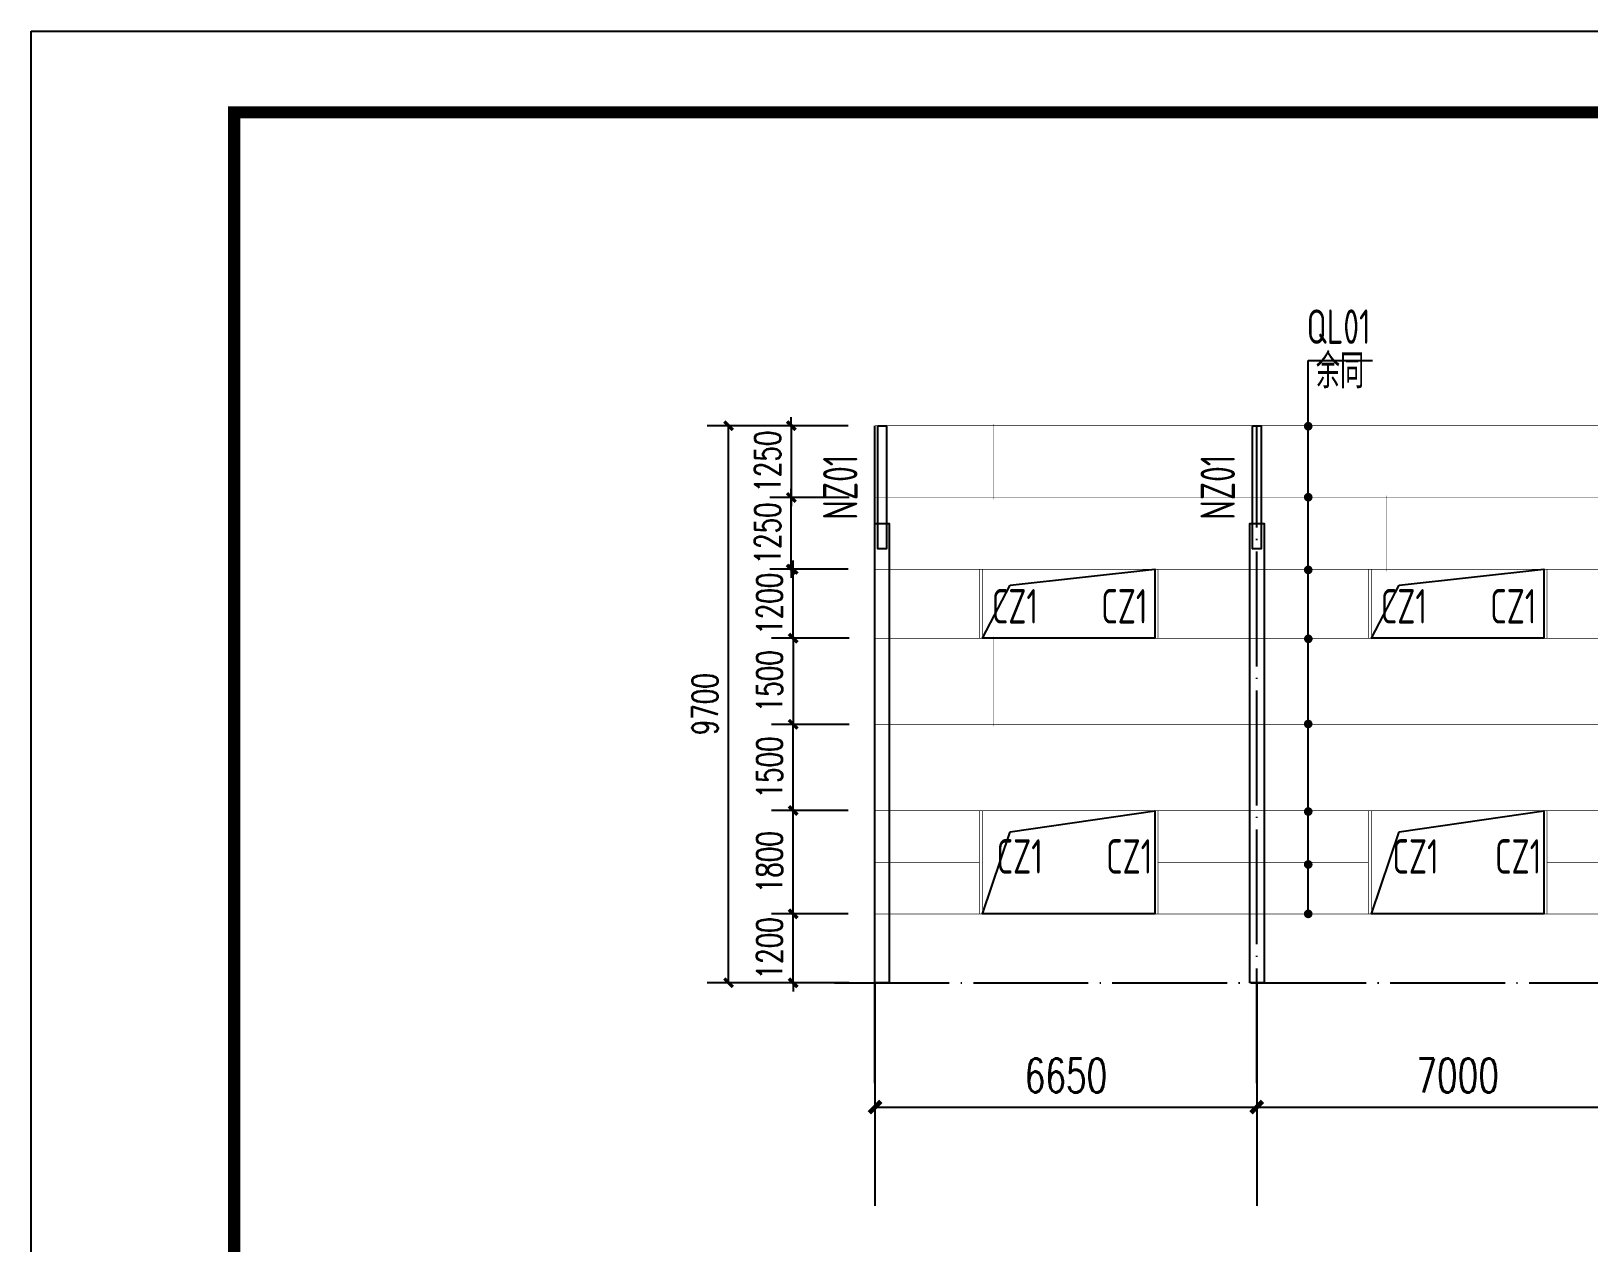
# Model space of a CAD drawing. Extents: x 180850 to 1399066, y 48356 to 327880.
# Drawn here: x 1041333 to 1068465, y 199284 to 220382 of the extents above; entities that cross this region are included whole.
import ezdxf
from ezdxf.enums import TextEntityAlignment as Align

# ---------------------------------------------------------------- set-up
doc = ezdxf.new("R2010")
doc.units = 0
doc.header["$LTSCALE"] = 1000
doc.linetypes.add('DOTE', pattern=[2.42, 2, -0.2, 0.02, -0.2])
doc.layers.add('_0', color=7, linetype='Continuous', lineweight=25)
for name, color, linetype in [('AXIS', 3, 'Continuous'), ('DOTE', 1, 'Continuous'), ('GL', 150, 'Continuous'), ('GZ', 50, 'Continuous'), ('LT', 181, 'Continuous'), ('PUB_DIM', 3, 'Continuous'), ('PUB_TITLE', 4, 'Continuous'), ('TEXT', 7, 'Continuous'), ('THIN', 7, 'Continuous')]:
    doc.layers.add(name, color=color, linetype=linetype)
doc.styles.add('_TCH_DIM_T3', font='SIMPLEX', dxfattribs={"width": 0.705882, "bigfont": 'GBCBIG'})
doc.styles.add('TSSD_Dimension', font='Tssdeng.shx', dxfattribs={"width": 0.8, "bigfont": 'hztxt.shx'})
doc.styles.add('TSSD_Label', font='tssdeng.shx', dxfattribs={"width": 0.7, "bigfont": 'hztxt.shx'})
doc.styles.add('TSSD_Norm', font='tssdeng.shx', dxfattribs={"bigfont": 'hztxt.shx'})
doc.dimstyles.new('_TCH_ARCH&&150', dxfattribs={"dimtxt": 446.25, "dimasz": 150, "dimexe": 375, "dimexo": 450, "dimgap": 189.375, "dimtad": 1, "dimdec": 0, "dimzin": 0, "dimdsep": 46, "dimtxsty": '_TCH_DIM_T3', "dimblk": 'ARCHTICK', "dimcen": 0.09, "dimclrd": 3, "dimclre": 3, "dimclrt": 7, "dimazin": 2, "dimtfac": 1, "dimtdec": 0, "dimtix": 1, "dimtmove": 2, "dimatfit": 3, "dimfxl": 1, "dimtolj": 1, "dimtzin": 0, "dimarcsym": 0})
doc.dimstyles.new('_TCH_ARCH&&200', dxfattribs={"dimtxt": 595, "dimasz": 200, "dimexe": 500, "dimexo": 600, "dimgap": 252.5, "dimtad": 1, "dimdec": 0, "dimzin": 0, "dimdsep": 46, "dimtxsty": '_TCH_DIM_T3', "dimblk": 'ARCHTICK', "dimcen": 0.09, "dimclrt": 7, "dimazin": 2, "dimtfac": 1, "dimtdec": 0, "dimtix": 1, "dimtmove": 2, "dimatfit": 3, "dimfxl": 1, "dimtolj": 1, "dimtzin": 0, "dimarcsym": 0})

# ---------------------------------------------------------------- blocks, each defined once
blk = doc.blocks.new('_ArchTick')
at = {"color": 0, "linetype": 'ByBlock', "const_width": 0.4}
blk.add_lwpolyline([(-0.5, -0.5), (0.5, 0.5)], dxfattribs=at)
blk = doc.blocks.new('*D504')
at = {"layer": 'Defpoints', "color": 0, "transparency": 16777216}
for p in [(1054606, 205012), (1056015, 205012), (1056009, 203812)]:
    blk.add_point(p, dxfattribs=at)
at = {"layer": 'PUB_DIM', "color": 3, "lineweight": -2, "transparency": 16777216}
for p, q in [((1054606, 205012), (1054606, 205162)), ((1055565, 205012), (1054231, 205012)), ((1054606, 203812), (1054606, 205012)), ((1055559, 203812), (1054231, 203812)), ((1054606, 203812), (1054606, 203662))]:
    blk.add_line(p, q, dxfattribs=at)
at = {"layer": 'PUB_DIM', "color": 3, "lineweight": -2, "transparency": 16777216, "xscale": 150, "yscale": 150, "zscale": 150}
for p, rotation in [((1054606, 205012), 270), ((1054606, 203812), 90)]:
    blk.add_blockref('_ArchTick', p, dxfattribs=dict(at, rotation=rotation))
at = {"layer": 'PUB_DIM', "color": 7, "transparency": 16777216, "insert": (1054194, 204412), "char_height": 446.2, "attachment_point": 5, "rotation": 90, "style": '_TCH_DIM_T3'}
blk.add_mtext('\\A1;1200', dxfattribs=at)
blk = doc.blocks.new('*D505')
at = {"layer": 'Defpoints', "color": 0, "transparency": 16777216}
for p in [(1054606, 206812), (1056015, 206812), (1056015, 205012)]:
    blk.add_point(p, dxfattribs=at)
at = {"layer": 'PUB_DIM', "color": 3, "lineweight": -2, "transparency": 16777216}
for p, q in [((1055565, 206812), (1054231, 206812)), ((1054606, 205012), (1054606, 206812)), ((1055565, 205012), (1054231, 205012))]:
    blk.add_line(p, q, dxfattribs=at)
at = {"layer": 'PUB_DIM', "color": 3, "lineweight": -2, "transparency": 16777216, "xscale": 150, "yscale": 150, "zscale": 150}
for p, rotation in [((1054606, 206812), 90), ((1054606, 205012), 270)]:
    blk.add_blockref('_ArchTick', p, dxfattribs=dict(at, rotation=rotation))
at = {"layer": 'PUB_DIM', "color": 7, "transparency": 16777216, "insert": (1054194, 205912), "char_height": 446.2, "attachment_point": 5, "rotation": 90, "style": '_TCH_DIM_T3'}
blk.add_mtext('\\A1;1800', dxfattribs=at)
blk = doc.blocks.new('*D506')
at = {"layer": 'Defpoints', "color": 0, "transparency": 16777216}
for p in [(1054606, 208312), (1056031, 208312), (1056015, 206812)]:
    blk.add_point(p, dxfattribs=at)
at = {"layer": 'PUB_DIM', "color": 3, "lineweight": -2, "transparency": 16777216}
for p, q in [((1055581, 208312), (1054231, 208312)), ((1054606, 206812), (1054606, 208312)), ((1055565, 206812), (1054231, 206812))]:
    blk.add_line(p, q, dxfattribs=at)
at = {"layer": 'PUB_DIM', "color": 3, "lineweight": -2, "transparency": 16777216, "xscale": 150, "yscale": 150, "zscale": 150}
for p, rotation in [((1054606, 208312), 90), ((1054606, 206812), 270)]:
    blk.add_blockref('_ArchTick', p, dxfattribs=dict(at, rotation=rotation))
at = {"layer": 'PUB_DIM', "color": 7, "transparency": 16777216, "insert": (1054194, 207562), "char_height": 446.2, "attachment_point": 5, "rotation": 90, "style": '_TCH_DIM_T3'}
blk.add_mtext('\\A1;1500', dxfattribs=at)
blk = doc.blocks.new('*D507')
at = {"layer": 'Defpoints', "color": 0, "transparency": 16777216}
for p in [(1054606, 211012), (1056015, 211012), (1056031, 209812)]:
    blk.add_point(p, dxfattribs=at)
at = {"layer": 'PUB_DIM', "color": 3, "lineweight": -2, "transparency": 16777216}
for p, q in [((1054606, 211012), (1054606, 211162)), ((1055565, 211012), (1054231, 211012)), ((1054606, 209812), (1054606, 211012)), ((1055581, 209812), (1054231, 209812)), ((1054606, 209812), (1054606, 209662))]:
    blk.add_line(p, q, dxfattribs=at)
at = {"layer": 'PUB_DIM', "color": 3, "lineweight": -2, "transparency": 16777216, "xscale": 150, "yscale": 150, "zscale": 150}
for p, rotation in [((1054606, 211012), 270), ((1054606, 209812), 90)]:
    blk.add_blockref('_ArchTick', p, dxfattribs=dict(at, rotation=rotation))
at = {"layer": 'PUB_DIM', "color": 7, "transparency": 16777216, "insert": (1054194, 210412), "char_height": 446.2, "attachment_point": 5, "rotation": 90, "style": '_TCH_DIM_T3'}
blk.add_mtext('\\A1;1200', dxfattribs=at)
blk = doc.blocks.new('*D508')
at = {"layer": 'Defpoints', "color": 0, "transparency": 16777216}
for p in [(1054573, 212262), (1056031, 212262), (1056015, 211012)]:
    blk.add_point(p, dxfattribs=at)
at = {"layer": 'PUB_DIM', "color": 3, "lineweight": -2, "transparency": 16777216}
for p, q in [((1055581, 212262), (1054198, 212262)), ((1054573, 212262), (1054573, 212412)), ((1054573, 211012), (1054573, 212262)), ((1055565, 211012), (1054198, 211012)), ((1054573, 211012), (1054573, 210862))]:
    blk.add_line(p, q, dxfattribs=at)
at = {"layer": 'PUB_DIM', "color": 3, "lineweight": -2, "transparency": 16777216, "xscale": 150, "yscale": 150, "zscale": 150}
for p, rotation in [((1054573, 212262), 270), ((1054573, 211012), 90)]:
    blk.add_blockref('_ArchTick', p, dxfattribs=dict(at, rotation=rotation))
at = {"layer": 'PUB_DIM', "color": 7, "transparency": 16777216, "insert": (1054160, 211637), "char_height": 446.2, "attachment_point": 5, "rotation": 90, "style": '_TCH_DIM_T3'}
blk.add_mtext('\\A1;1250', dxfattribs=at)
blk = doc.blocks.new('*D509')
at = {"color": 3, "lineweight": -2, "transparency": 16777216}
for p, q in [((1055545, 213512), (1053106, 213512)), ((1053481, 203812), (1053481, 213512)), ((1055581, 203812), (1053106, 203812))]:
    blk.add_line(p, q, dxfattribs=at)
at = {"layer": 'Defpoints', "color": 0, "transparency": 16777216}
for p in [(1053481, 213512), (1055995, 213512), (1056031, 203812)]:
    blk.add_point(p, dxfattribs=at)
at = {"color": 3, "lineweight": -2, "transparency": 16777216, "xscale": 150, "yscale": 150, "zscale": 150}
for p, rotation in [((1053481, 213512), 90), ((1053481, 203812), 270)]:
    blk.add_blockref('_ArchTick', p, dxfattribs=dict(at, rotation=rotation))
at = {"color": 7, "transparency": 16777216, "insert": (1053069, 208662), "char_height": 446.2, "attachment_point": 5, "rotation": 90, "style": '_TCH_DIM_T3'}
blk.add_mtext('\\A1;9700', dxfattribs=at)
blk = doc.blocks.new('*D510')
at = {"layer": 'Defpoints', "color": 0, "transparency": 16777216}
for p in [(1056015, 209812), (1054606, 208312), (1056031, 208312)]:
    blk.add_point(p, dxfattribs=at)
at = {"layer": 'PUB_DIM', "color": 3, "lineweight": -2, "transparency": 16777216}
for p, q in [((1055565, 209812), (1054231, 209812)), ((1054606, 209812), (1054606, 208312)), ((1055581, 208312), (1054231, 208312))]:
    blk.add_line(p, q, dxfattribs=at)
at = {"layer": 'PUB_DIM', "color": 3, "lineweight": -2, "transparency": 16777216, "xscale": 150, "yscale": 150, "zscale": 150}
for p, rotation in [((1054606, 209812), 90), ((1054606, 208312), 270)]:
    blk.add_blockref('_ArchTick', p, dxfattribs=dict(at, rotation=rotation))
at = {"layer": 'PUB_DIM', "color": 7, "transparency": 16777216, "insert": (1054194, 209062), "char_height": 446.2, "attachment_point": 5, "rotation": 90, "style": '_TCH_DIM_T3'}
blk.add_mtext('\\A1;1500', dxfattribs=at)
blk = doc.blocks.new('*D519')
at = {"layer": 'Defpoints', "color": 0, "transparency": 16777216}
for p in [(1056015, 213512), (1054573, 212262), (1056031, 212262)]:
    blk.add_point(p, dxfattribs=at)
at = {"layer": 'PUB_DIM', "color": 3, "lineweight": -2, "transparency": 16777216}
for p, q in [((1054573, 213512), (1054573, 213662)), ((1055565, 213512), (1054198, 213512)), ((1054573, 213512), (1054573, 212262)), ((1055581, 212262), (1054198, 212262)), ((1054573, 212262), (1054573, 212112))]:
    blk.add_line(p, q, dxfattribs=at)
at = {"layer": 'PUB_DIM', "color": 3, "lineweight": -2, "transparency": 16777216, "xscale": 150, "yscale": 150, "zscale": 150}
for p, rotation in [((1054573, 213512), 270), ((1054573, 212262), 90)]:
    blk.add_blockref('_ArchTick', p, dxfattribs=dict(at, rotation=rotation))
at = {"layer": 'PUB_DIM', "color": 7, "transparency": 16777216, "insert": (1054160, 212887), "char_height": 446.2, "attachment_point": 5, "rotation": 90, "style": '_TCH_DIM_T3'}
blk.add_mtext('\\A1;1250', dxfattribs=at)
blk = doc.blocks.new('*D946')
at = {"layer": 'AXIS', "color": 0, "lineweight": -2, "transparency": 16777216}
for p, q in [((1056031, 203212), (1056031, 201147)), ((1062681, 203212), (1062681, 201147)), ((1056031, 201647), (1062681, 201647))]:
    blk.add_line(p, q, dxfattribs=at)
at = {"layer": 'Defpoints', "color": 0, "transparency": 16777216}
for p in [(1056031, 203812), (1062681, 203812), (1062681, 201647)]:
    blk.add_point(p, dxfattribs=at)
at = {"layer": 'AXIS', "color": 0, "lineweight": -2, "transparency": 16777216, "xscale": 200, "yscale": 200, "zscale": 200, "rotation": 180}
blk.add_blockref('_ArchTick', (1056031, 201647), dxfattribs=at)
at = {"layer": 'AXIS', "color": 0, "lineweight": -2, "transparency": 16777216, "xscale": 200, "yscale": 200, "zscale": 200}
blk.add_blockref('_ArchTick', (1062681, 201647), dxfattribs=at)
at = {"layer": 'AXIS', "color": 7, "transparency": 16777216, "insert": (1059356, 202197), "char_height": 595, "attachment_point": 5, "style": '_TCH_DIM_T3'}
blk.add_mtext('\\A1;6650', dxfattribs=at)
blk = doc.blocks.new('*D947')
at = {"layer": 'AXIS', "color": 0, "lineweight": -2, "transparency": 16777216}
for p, q in [((1062681, 203212), (1062681, 201147)), ((1069681, 203212), (1069681, 201147)), ((1062681, 201647), (1069681, 201647))]:
    blk.add_line(p, q, dxfattribs=at)
at = {"layer": 'Defpoints', "color": 0, "transparency": 16777216}
for p in [(1062681, 203812), (1069681, 203812), (1069681, 201647)]:
    blk.add_point(p, dxfattribs=at)
at = {"layer": 'AXIS', "color": 0, "lineweight": -2, "transparency": 16777216, "xscale": 200, "yscale": 200, "zscale": 200, "rotation": 180}
blk.add_blockref('_ArchTick', (1062681, 201647), dxfattribs=at)
at = {"layer": 'AXIS', "color": 0, "lineweight": -2, "transparency": 16777216, "xscale": 200, "yscale": 200, "zscale": 200}
blk.add_blockref('_ArchTick', (1069681, 201647), dxfattribs=at)
at = {"layer": 'AXIS', "color": 7, "transparency": 16777216, "insert": (1066181, 202197), "char_height": 595, "attachment_point": 5, "style": '_TCH_DIM_T3'}
blk.add_mtext('\\A1;7000', dxfattribs=at)

msp = doc.modelspace()

# ---------------------------------------------------------------- linework, layer by layer
at = {"layer": '_0', "color": 1, "const_width": 75}
for points in [[(1063539.73, 213502.82, 1), (1063614.73, 213502.82, 1)], [(1063539.73, 212266.89, 1), (1063614.73, 212266.89, 1)], [(1063539.73, 211001.22, 1), (1063614.73, 211001.22, 1)], [(1063541.55, 209801.22, 1), (1063616.55, 209801.22, 1)], [(1063539.73, 208318.43, 1), (1063614.73, 208318.43, 1)], [(1063539.73, 206793.85, 1), (1063614.73, 206793.85, 1)], [(1063539.73, 205872.22, 1), (1063614.73, 205872.22, 1)], [(1063539.73, 205011.63, 1), (1063614.73, 205011.63, 1)]]:
    msp.add_lwpolyline(points, format="xyb", close=True, dxfattribs=at)
at = {"layer": 'AXIS', "linetype": 'ByBlock'}
for p, q in [((1063577.23, 204952.57), (1063577.23, 214649.23)), ((1063577.23, 214649.23), (1064694.27, 214649.23))]:
    msp.add_line(p, q, dxfattribs=at)
at = {"layer": 'AXIS'}
for p, q in [((1056030.63, 203811.63), (1056030.63, 199926.75)), ((1062680.63, 203811.63), (1062680.63, 199926.75))]:
    msp.add_line(p, q, dxfattribs=at)
at = {"layer": 'AXIS', "color": 3, "linetype": 'ByBlock', "const_width": 1}
for points in [[(1058100.63, 212231.63), (1058100.63, 212291.63), (1058100.63, 213481.63), (1058100.63, 213541.63)], [(1060700.63, 212231.63), (1060700.63, 212291.63), (1060700.63, 213481.63), (1060700.63, 213541.63)], [(1064875.63, 212231.63), (1064875.63, 212291.63), (1064875.63, 213481.63), (1064875.63, 213541.63)], [(1067475.63, 212231.63), (1067475.63, 212291.63), (1067475.63, 213481.63), (1067475.63, 213541.63)], [(1058165.63, 210978.26), (1058165.63, 211038.26), (1058165.63, 212231.63), (1058165.63, 212291.63)], [(1060645.63, 210978.26), (1060645.63, 211038.26), (1060645.63, 212231.63), (1060645.63, 212291.63)], [(1064940.63, 210978.26), (1064940.63, 211038.26), (1064940.63, 212231.63), (1064940.63, 212291.63)], [(1067420.63, 210978.26), (1067420.63, 211038.26), (1067420.63, 212231.63), (1067420.63, 212291.63)], [(1058100.63, 208278.26), (1058100.63, 208338.26), (1058100.63, 209778.26), (1058100.63, 209838.26)], [(1060700.63, 208278.26), (1060700.63, 208338.26), (1060700.63, 209778.26), (1060700.63, 209838.26)], [(1064875.63, 208278.26), (1064875.63, 208338.26), (1064875.63, 209778.26), (1064875.63, 209838.26)], [(1067475.63, 208278.26), (1067475.63, 208338.26), (1067475.63, 209778.26), (1067475.63, 209838.26)], [(1058160.63, 206778.26), (1058160.63, 206838.26), (1058160.63, 208278.26), (1058160.63, 208338.26)], [(1060640.63, 206778.26), (1060640.63, 206838.26), (1060640.63, 208278.26), (1060640.63, 208338.26)], [(1064935.63, 206778.26), (1064935.63, 206838.26), (1064935.63, 208278.26), (1064935.63, 208338.26)], [(1067415.63, 206778.26), (1067415.63, 206838.26), (1067415.63, 208278.26), (1067415.63, 208338.26)]]:
    msp.add_lwpolyline(points, dxfattribs=at)
at = {"layer": 'DOTE', "linetype": 'DOTE'}
for p, q in [((1056030.63, 202061.63), (1056030.63, 213511.63)), ((1062680.63, 202061.63), (1062680.63, 213511.63)), ((1055324.98, 203811.63), (1106353.68, 203811.63))]:
    msp.add_line(p, q, dxfattribs=at)
at = {"layer": 'GL'}
for points in [[(1058384.58, 210736.35), (1060905.63, 211011.63), (1060905.63, 209811.63), (1057905.63, 209811.63)], [(1065159.58, 210736.35), (1067680.63, 211011.63), (1067680.63, 209811.63), (1064680.63, 209811.63)], [(1058384.58, 206441.34), (1060905.63, 206808.26), (1060905.63, 205011.63), (1057905.63, 205011.63)], [(1065159.58, 206441.34), (1067680.63, 206808.26), (1067680.63, 205011.63), (1064680.63, 205011.63)]]:
    msp.add_lwpolyline(points, close=True, dxfattribs=at)
at = {"layer": 'GZ'}
for points in [[(1056081.41, 213511.63), (1056231.41, 213511.63), (1056231.41, 211365.36), (1056081.41, 211365.36)], [(1062605.63, 213511.63), (1062755.63, 213511.63), (1062755.63, 211365.36), (1062605.63, 211365.36)], [(1056030.63, 203811.63), (1056030.63, 211811.63), (1056280.63, 211811.63), (1056280.63, 203811.63)], [(1062558.63, 203811.63), (1062558.63, 211811.63), (1062808.63, 211811.63), (1062808.63, 203811.63)]]:
    msp.add_lwpolyline(points, close=True, dxfattribs=at)
at = {"layer": 'LT', "linetype": 'ByBlock', "const_width": 10}
for points in [[(1105530.63, 213511.63), (1056030.63, 213511.63)], [(1105530.63, 212261.63), (1056030.63, 212261.63)], [(1105530.63, 211011.63), (1056030.63, 211011.63)], [(1105080.85, 209811.63), (1056030.63, 209811.63)], [(1105080.85, 208311.63), (1056030.63, 208311.63)], [(1078188.63, 206808.26), (1056030.63, 206808.26)], [(1057848.67, 205909.94), (1056030.63, 205909.94)], [(1060962.59, 205909.94), (1064623.67, 205909.94)], [(1071680.63, 205909.94), (1067737.59, 205909.94)], [(1078188.63, 205011.63), (1056030.63, 205011.63)]]:
    msp.add_lwpolyline(points, dxfattribs=at)
for points in [[(1057848.67, 211011.63), (1057905.63, 211011.63), (1057905.63, 209811.63), (1057848.67, 209811.63)], [(1060962.59, 211011.63), (1060905.63, 211011.63), (1060905.63, 209811.63), (1060962.59, 209811.63)], [(1064623.67, 211011.63), (1064680.63, 211011.63), (1064680.63, 209811.63), (1064623.67, 209811.63)], [(1067737.59, 211011.63), (1067680.63, 211011.63), (1067680.63, 209811.63), (1067737.59, 209811.63)], [(1057848.67, 206808.26), (1057905.63, 206808.26), (1057905.63, 205011.63), (1057848.67, 205011.63)], [(1060962.59, 206808.26), (1060905.63, 206808.26), (1060905.63, 205011.63), (1060962.59, 205011.63)], [(1064623.67, 206808.26), (1064680.63, 206808.26), (1064680.63, 205011.63), (1064623.67, 205011.63)], [(1067737.59, 206808.26), (1067680.63, 206808.26), (1067680.63, 205011.63), (1067737.59, 205011.63)]]:
    msp.add_lwpolyline(points, close=True, dxfattribs=at)
at = {"layer": 'PUB_TITLE'}
msp.add_lwpolyline([(1041333.16, 220381.89), (1189933.16, 220381.89), (1189933.16, 136381.97), (1041333.16, 136381.97)], close=True, dxfattribs=at)
at = {"layer": 'PUB_TITLE', "const_width": 212.12}
msp.add_lwpolyline([(1044868.51, 137796.11), (1044868.51, 218967.75), (1188519.02, 218967.75), (1188519.02, 137796.11)], close=True, dxfattribs=at)

# ---------------------------------------------------------------- texts
at = {"layer": 'TEXT', "style": 'TSSD_Label', "width": 0.7}
msp.add_text('QL01', height=600, dxfattribs=at).set_placement((1064663.24, 214757.05), align=Align.BOTTOM_RIGHT)
at = {"layer": 'TEXT', "style": 'TSSD_Norm', "width": 0.7}
for p in [(1055726.62, 211871.82), (1062301.62, 211871.82)]:
    msp.add_text('NZ01', height=600, rotation=90, dxfattribs=at).set_placement(p)
at = {"layer": 'TEXT', "style": 'TSSD_Label', "width": 0.7}
for p in [(1058065.62, 210067.53), (1059971.94, 210067.53), (1064840.62, 210067.53), (1066746.94, 210067.53), (1058149.34, 205712.09), (1060055.66, 205712.09), (1065042.9, 205712.09), (1066830.66, 205712.09)]:
    msp.add_text('CZ1', height=600, dxfattribs=at).set_placement(p)
at = {"layer": 'THIN', "style": 'TSSD_Dimension', "width": 0.7}
msp.add_text('余同', height=600, dxfattribs=at).set_placement((1064550.31, 213984.91), align=Align.BOTTOM_RIGHT)

# ---------------------------------------------------------------- dimensions: what is measured, and where the dimension line sits
dim = msp.add_linear_dim(base=(1053481.05, 213511.63), p1=(1056030.63, 203811.63), p2=(1055995.09, 213511.63), angle=90, dimstyle='_TCH_ARCH&&150')
dim.commit()
dim.dimension.update_dxf_attribs({"geometry": '*D509', "text_midpoint": (1053068.55, 208661.63)})
at = {"layer": 'AXIS'}
for p1, p2, picture, middle in [((1056030.63, 203811.63), (1062680.63, 203811.63), '*D946', (1059355.63, 202196.62)), ((1062680.63, 203811.63), (1069680.63, 203811.63), '*D947', (1066180.63, 202196.62))]:
    dim = msp.add_aligned_dim(p1=p1, p2=p2, distance=-2165.01, dimstyle='_TCH_ARCH&&200', dxfattribs=at)
    dim.commit()
    dim.dimension.update_dxf_attribs({"geometry": picture, "text_midpoint": middle})
at = {"layer": 'PUB_DIM'}
for base, p1, p2, angle, picture, middle in [((1054572.99, 212261.63), (1056014.57, 213511.63), (1056030.63, 212261.63), 270, '*D519', (1054160.49, 212886.63)), ((1054572.99, 212261.63), (1056014.57, 211011.63), (1056030.63, 212261.63), 90, '*D508', (1054160.49, 211636.63)), ((1054606.28, 211011.63), (1056030.63, 209811.63), (1056014.57, 211011.63), 90, '*D507', (1054193.78, 210411.63)), ((1054606.28, 208311.63), (1056014.57, 209811.55), (1056030.63, 208311.63), 270, '*D510', (1054193.78, 209061.59)), ((1054606.28, 208311.63), (1056014.57, 206811.71), (1056030.63, 208311.63), 90, '*D506', (1054193.78, 207561.67)), ((1054606.28, 206811.71), (1056014.57, 205011.71), (1056014.57, 206811.71), 90, '*D505', (1054193.78, 205911.71)), ((1054606.28, 205011.71), (1056009.22, 203811.63), (1056014.57, 205011.71), 90, '*D504', (1054193.78, 204411.67))]:
    dim = msp.add_linear_dim(base=base, p1=p1, p2=p2, angle=angle, dimstyle='_TCH_ARCH&&150', dxfattribs=at)
    dim.commit()
    dim.dimension.update_dxf_attribs({"geometry": picture, "text_midpoint": middle})

doc.saveas('drawing.dxf')
